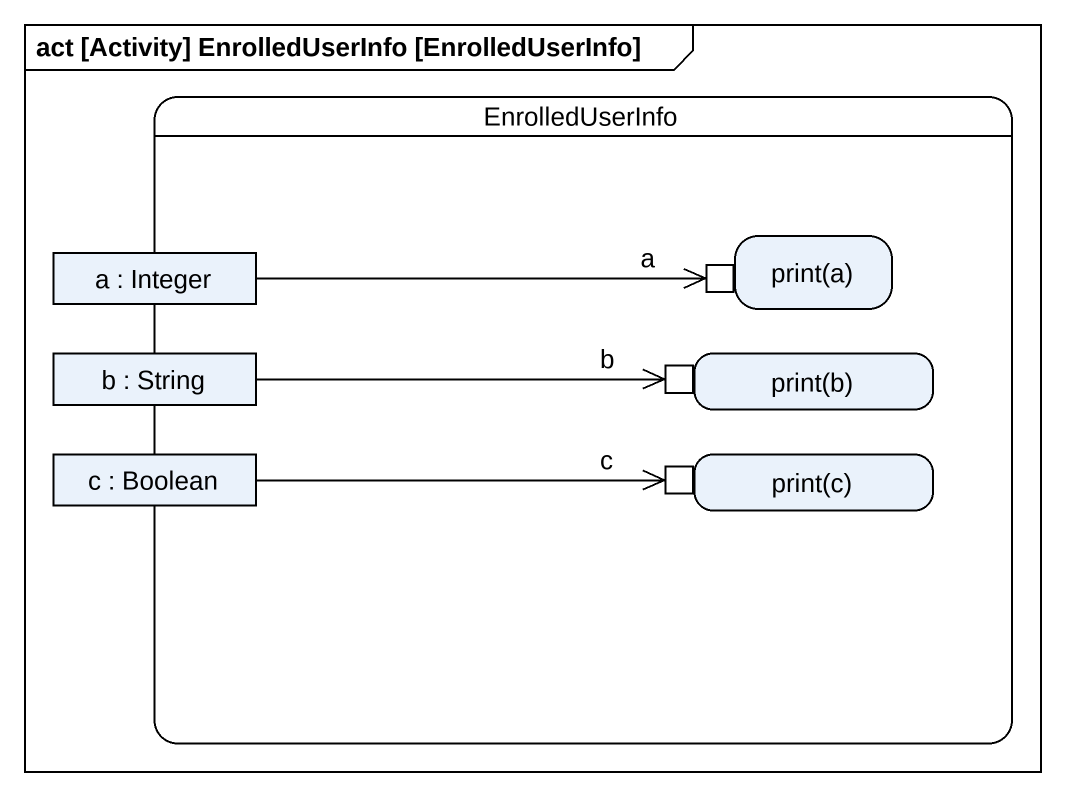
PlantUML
@startuml
mainframe act [Activity] EnrolledUserInfo [EnrolledUserInfo]
hide empty description
state EnrolledUserInfo {
  state "print(a)" as print_a {
    state "a" as a_2 <<inputPin>>
  }
  state "a : Integer" as a <<object>>
  state "b : String" as b <<object>>
  state "print(b)" as print_b {
    state "b" as b_2 <<inputPin>>
  }
  state "c : Boolean" as c <<object>>
  state "print(c)" as print_c {
    state "c" as c_2 <<inputPin>>
  }
}
a -right-> a_2
b -right-> b_2
c -right-> c_2
@enduml
